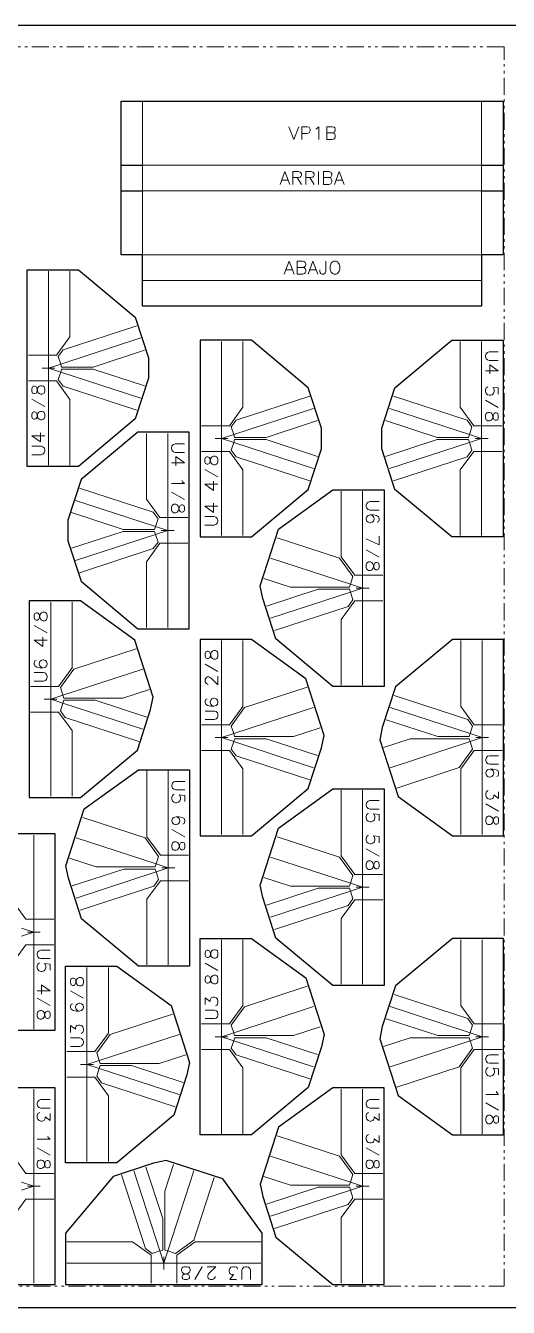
# Model space of a CAD drawing. Header units: millimetres. Extents: x 10 to 1179, y 10 to 831.
# Drawn here: x 408 to 521, y 182 to 482 of the extents above; entities that cross this region are included whole.
import ezdxf

# ---------------------------------------------------------------- set-up
doc = ezdxf.new("R2010")
doc.units = ezdxf.units.MM
doc.linetypes.add('LT_ZONA_UTIL', pattern=[8.2, 4, -1, 0.6, -1, 0.6, -1])
for name, color, linetype, lineweight in [('C_CORTE', 1, 'CONTINUOUS', 25), ('C_EJE', 4, 'CONTINUOUS', 13), ('C_PLIEGUE', 3, 'CONTINUOUS', 15), ('C_RANURA', 6, 'CONTINUOUS', 30), ('C_ROTULO', 5, 'CONTINUOUS', 13), ('MARCO_HOJA', 8, 'CONTINUOUS', 25), ('ZONA_UTIL', 5, 'LT_ZONA_UTIL', 18)]:
    doc.layers.add(name, color=color, linetype=linetype, lineweight=lineweight)

msp = doc.modelspace()

# ---------------------------------------------------------------- linework, layer by layer
at = {"layer": 'C_CORTE'}
for points in [[(435.35, 464.35), (514.75, 464.35), (519.75, 464.35), (519.75, 449.35), (519.75, 443.35), (519.75, 428.35), (514.75, 428.35), (514.75, 416.35), (435.35, 416.35), (435.35, 428.35), (430.35, 428.35), (430.35, 443.35), (430.35, 449.35), (430.35, 464.35)], [(420.35, 424.85), (433.65, 413.75), (436.75, 404.25), (436.75, 399.45), (433.65, 389.95), (420.35, 378.85), (408.35, 378.85), (408.35, 424.85)], [(460.85, 362.35), (474.15, 373.45), (477.25, 382.95), (477.25, 387.75), (474.15, 397.25), (460.85, 408.35), (448.85, 408.35), (448.85, 362.35)], [(507.75, 362.35), (494.45, 373.45), (491.35, 382.95), (491.35, 387.75), (494.45, 397.25), (507.75, 408.35), (519.75, 408.35), (519.75, 362.35)], [(434.25, 386.85), (420.95, 375.75), (417.85, 366.25), (417.85, 361.45), (420.95, 351.95), (434.25, 340.85), (446.25, 340.85), (446.25, 386.85)], [(479.89, 327.35), (466.59, 338.45), (463.49, 347.95), (462.89, 350.85), (467.19, 364.15), (479.89, 373.35), (491.89, 373.35), (491.89, 327.35)], [(420.85, 301.35), (434.15, 312.45), (437.25, 321.95), (437.85, 324.85), (433.55, 338.15), (420.85, 347.35), (408.85, 347.35), (408.85, 301.35)], [(460.85, 292.35), (474.15, 303.45), (477.25, 312.95), (477.85, 315.85), (473.55, 329.15), (460.85, 338.35), (448.85, 338.35), (448.85, 292.35)], [(507.89, 338.35), (494.59, 327.25), (491.49, 317.75), (490.89, 314.85), (495.19, 301.55), (507.89, 292.35), (519.89, 292.35), (519.89, 338.35)], [(434.39, 261.85), (421.09, 272.95), (417.99, 282.45), (417.39, 285.35), (421.69, 298.65), (434.39, 307.85), (446.39, 307.85), (446.39, 261.85)], [(479.89, 257.35), (466.59, 268.45), (463.49, 277.95), (462.89, 280.85), (467.19, 294.15), (479.89, 303.35), (491.89, 303.35), (491.89, 257.35)], [(402.89, 292.85), (389.59, 281.75), (386.49, 272.25), (385.89, 269.35), (390.19, 256.05), (402.89, 246.85), (414.89, 246.85), (414.89, 292.85)], [(460.85, 268.35), (473.55, 259.15), (477.85, 245.85), (477.25, 242.95), (474.15, 233.45), (460.85, 222.35), (448.85, 222.35), (448.85, 268.35)], [(507.89, 268.35), (494.59, 257.25), (491.49, 247.75), (490.89, 244.85), (495.19, 231.55), (507.89, 222.35), (519.89, 222.35), (519.89, 268.35)], [(429.35, 261.85), (442.05, 252.65), (446.35, 239.35), (445.75, 236.45), (442.65, 226.95), (429.35, 215.85), (417.35, 215.85), (417.35, 261.85)], [(402.89, 233.35), (390.19, 224.15), (385.89, 210.85), (386.49, 207.95), (389.59, 198.45), (402.89, 187.35), (414.89, 187.35), (414.89, 233.35)], [(479.89, 233.35), (467.19, 224.15), (462.89, 210.85), (463.49, 207.95), (466.59, 198.45), (479.89, 187.35), (491.89, 187.35), (491.89, 233.35)], [(463.35, 199.35), (454.15, 212.05), (440.85, 216.35), (437.95, 215.75), (428.45, 212.65), (417.35, 199.35), (417.35, 187.35), (463.35, 187.35)]]:
    msp.add_lwpolyline(points, close=True, dxfattribs=at)
at = {"layer": 'C_EJE'}
for points in [[(413.35, 404.85), (415.22, 404.85), (418.35, 409.17), (418.35, 424.55)], [(413.35, 424.55), (413.35, 404.85)], [(433.99, 411.74), (416.75, 406.12), (415.62, 404.56), (416.2, 402.78)], [(434.92, 408.89), (416.2, 402.78)], [(453.85, 388.35), (453.85, 408.05)], [(458.85, 408.05), (458.85, 392.67), (455.72, 388.35), (453.85, 388.35)], [(509.75, 408.05), (509.75, 392.67), (512.88, 388.35), (514.75, 388.35)], [(514.75, 388.35), (514.75, 408.05)], [(416.2, 402.78), (416.42, 402.1), (423.78, 402.1), (435.85, 406.04)], [(408.65, 404.85), (413.35, 404.85)], [(413.35, 404.85), (413.35, 403.35), (413.35, 401.85)], [(416.2, 402.78), (413.35, 401.85)], [(413.35, 401.85), (411.85, 401.85)], [(414.85, 401.85), (413.35, 401.85)], [(413.35, 401.85), (413.35, 400.35), (413.35, 398.85)], [(413.35, 401.85), (416.2, 400.92)], [(416.2, 400.92), (415.62, 399.14), (416.75, 397.58), (433.99, 391.96)], [(435.85, 397.66), (423.78, 401.6), (416.42, 401.6), (416.2, 400.92)], [(416.2, 400.92), (434.92, 394.81)], [(413.35, 398.85), (408.65, 398.85)], [(413.35, 398.85), (413.35, 379.15)], [(418.35, 379.15), (418.35, 394.53), (415.22, 398.85), (413.35, 398.85)], [(456.7, 386.28), (456.12, 388.06), (457.25, 389.62), (474.49, 395.24)], [(511.9, 386.28), (512.48, 388.06), (511.35, 389.62), (494.11, 395.24)], [(456.7, 386.28), (475.42, 392.39)], [(511.9, 386.28), (493.18, 392.39)], [(453.85, 388.35), (449.15, 388.35)], [(453.85, 385.35), (453.85, 386.85), (453.85, 388.35)], [(476.35, 389.54), (464.28, 385.6), (456.92, 385.6), (456.7, 386.28)], [(492.25, 389.54), (504.32, 385.6), (511.68, 385.6), (511.9, 386.28)], [(514.75, 385.35), (514.75, 386.85), (514.75, 388.35)], [(514.75, 388.35), (519.45, 388.35)], [(441.25, 366.85), (439.38, 366.85), (436.25, 371.17), (436.25, 386.55)], [(441.25, 386.55), (441.25, 366.85)], [(453.85, 385.35), (452.35, 385.35)], [(453.85, 385.35), (456.7, 386.28)], [(453.85, 382.35), (453.85, 383.85), (453.85, 385.35)], [(456.7, 384.42), (453.85, 385.35)], [(455.35, 385.35), (453.85, 385.35)], [(474.49, 375.46), (457.25, 381.08), (456.12, 382.64), (456.7, 384.42)], [(456.7, 384.42), (456.92, 385.1), (464.28, 385.1), (476.35, 381.16)], [(475.42, 378.31), (456.7, 384.42)], [(511.9, 384.42), (511.68, 385.1), (504.32, 385.1), (492.25, 381.16)], [(493.18, 378.31), (511.9, 384.42)], [(494.11, 375.46), (511.35, 381.08), (512.48, 382.64), (511.9, 384.42)], [(514.75, 385.35), (511.9, 386.28)], [(511.9, 384.42), (514.75, 385.35)], [(513.25, 385.35), (514.75, 385.35)], [(514.75, 382.35), (514.75, 383.85), (514.75, 385.35)], [(514.75, 385.35), (516.25, 385.35)], [(449.15, 382.35), (453.85, 382.35)], [(453.85, 382.35), (455.72, 382.35), (458.85, 378.03), (458.85, 362.65)], [(453.85, 362.65), (453.85, 382.35)], [(514.75, 382.35), (512.88, 382.35), (509.75, 378.03), (509.75, 362.65)], [(514.75, 362.65), (514.75, 382.35)], [(519.45, 382.35), (514.75, 382.35)], [(420.61, 373.74), (437.85, 368.12), (438.98, 366.56), (438.4, 364.78)], [(481.89, 373.05), (481.89, 357.67), (485.03, 353.35), (486.89, 353.35)], [(486.89, 353.35), (486.89, 373.05)], [(419.68, 370.89), (438.4, 364.78)], [(438.4, 364.78), (438.18, 364.1), (430.82, 364.1), (418.75, 368.04)], [(441.25, 366.85), (441.25, 365.35), (441.25, 363.85)], [(445.95, 366.85), (441.25, 366.85)], [(418.75, 359.66), (430.82, 363.6), (438.18, 363.6), (438.4, 362.92)], [(438.4, 364.78), (441.25, 363.85)], [(441.25, 363.85), (438.4, 362.92)], [(439.75, 363.85), (441.25, 363.85)], [(441.25, 363.85), (441.25, 362.35), (441.25, 360.85)], [(441.25, 363.85), (442.75, 363.85)], [(438.4, 362.92), (419.68, 356.81)], [(438.4, 362.92), (438.98, 361.14), (437.85, 359.58), (420.61, 353.96)], [(436.25, 341.15), (436.25, 356.53), (439.38, 360.85), (441.25, 360.85)], [(441.25, 360.85), (441.25, 341.15)], [(441.25, 360.85), (445.95, 360.85)], [(484.04, 351.28), (484.62, 353.06), (481.49, 357.37), (466.86, 362.15)], [(484.04, 351.28), (465.32, 357.39)], [(463.79, 352.63), (470.01, 350.6), (483.82, 350.6), (484.04, 351.28)], [(486.89, 350.35), (484.04, 351.28)], [(486.89, 350.35), (486.89, 351.85), (486.89, 353.35)], [(486.89, 353.35), (491.59, 353.35)], [(484.04, 349.42), (483.82, 350.1), (476.46, 350.1), (464.39, 346.16)], [(465.32, 343.31), (484.04, 349.42)], [(466.25, 340.46), (483.49, 346.08), (484.62, 347.64), (484.04, 349.42)], [(484.04, 349.42), (486.89, 350.35)], [(485.39, 350.35), (486.89, 350.35)], [(486.89, 347.35), (486.89, 348.85), (486.89, 350.35)], [(486.89, 350.35), (488.39, 350.35)], [(413.85, 327.35), (413.85, 347.05)], [(418.85, 347.05), (418.85, 331.67), (415.72, 327.35), (413.85, 327.35)], [(486.89, 347.35), (485.03, 347.35), (481.89, 343.03), (481.89, 327.65)], [(486.89, 327.65), (486.89, 347.35)], [(491.59, 347.35), (486.89, 347.35)], [(416.7, 325.28), (416.12, 327.06), (419.25, 331.37), (433.88, 336.15)], [(453.85, 318.35), (453.85, 338.05)], [(458.85, 338.05), (458.85, 322.67), (455.72, 318.35), (453.85, 318.35)], [(514.89, 318.35), (513.03, 318.35), (509.89, 322.67), (509.89, 338.05)], [(514.89, 338.05), (514.89, 318.35)], [(416.7, 325.28), (435.42, 331.39)], [(413.85, 327.35), (409.15, 327.35)], [(413.85, 324.35), (413.85, 325.85), (413.85, 327.35)], [(456.7, 316.28), (456.12, 318.06), (459.25, 322.37), (473.88, 327.15)], [(413.85, 324.35), (412.35, 324.35)], [(413.85, 324.35), (416.7, 325.28)], [(413.85, 321.35), (413.85, 322.85), (413.85, 324.35)], [(416.7, 323.42), (413.85, 324.35)], [(415.35, 324.35), (413.85, 324.35)], [(436.96, 326.63), (430.73, 324.6), (416.92, 324.6), (416.7, 325.28)], [(416.7, 323.42), (416.92, 324.1), (424.28, 324.1), (436.35, 320.16)], [(494.25, 325.24), (511.49, 319.62), (512.62, 318.06), (512.04, 316.28)], [(409.15, 321.35), (413.85, 321.35)], [(413.85, 321.35), (415.72, 321.35), (418.85, 317.03), (418.85, 301.65)], [(413.85, 301.65), (413.85, 321.35)], [(434.49, 314.46), (417.25, 320.08), (416.12, 321.64), (416.7, 323.42)], [(435.42, 317.31), (416.7, 323.42)], [(456.7, 316.28), (475.42, 322.39)], [(493.32, 322.39), (512.04, 316.28)], [(453.85, 318.35), (449.15, 318.35)], [(453.85, 315.35), (453.85, 316.85), (453.85, 318.35)], [(512.04, 316.28), (511.82, 315.6), (504.46, 315.6), (492.39, 319.54)], [(514.89, 318.35), (514.89, 316.85), (514.89, 315.35)], [(519.59, 318.35), (514.89, 318.35)], [(453.85, 315.35), (452.35, 315.35)], [(453.85, 315.35), (456.7, 316.28)], [(453.85, 312.35), (453.85, 313.85), (453.85, 315.35)], [(456.7, 314.42), (453.85, 315.35)], [(455.35, 315.35), (453.85, 315.35)], [(476.96, 317.63), (470.73, 315.6), (456.92, 315.6), (456.7, 316.28)], [(456.7, 314.42), (456.92, 315.1), (464.28, 315.1), (476.35, 311.16)], [(491.79, 313.07), (498.01, 315.1), (511.82, 315.1), (512.04, 314.42)], [(512.04, 316.28), (514.89, 315.35)], [(514.89, 315.35), (512.04, 314.42)], [(513.39, 315.35), (514.89, 315.35)], [(514.89, 315.35), (514.89, 313.85), (514.89, 312.35)], [(514.89, 315.35), (516.39, 315.35)], [(449.15, 312.35), (453.85, 312.35)], [(453.85, 312.35), (455.72, 312.35), (458.85, 308.03), (458.85, 292.65)], [(453.85, 292.65), (453.85, 312.35)], [(474.49, 305.46), (457.25, 311.08), (456.12, 312.64), (456.7, 314.42)], [(475.42, 308.31), (456.7, 314.42)], [(512.04, 314.42), (493.32, 308.31)], [(512.04, 314.42), (512.62, 312.64), (509.49, 308.33), (494.86, 303.55)], [(509.89, 292.65), (509.89, 308.03), (513.03, 312.35), (514.89, 312.35)], [(514.89, 312.35), (514.89, 292.65)], [(514.89, 312.35), (519.59, 312.35)], [(436.39, 307.55), (436.39, 292.17), (439.53, 287.85), (441.39, 287.85)], [(441.39, 287.85), (441.39, 307.55)], [(481.89, 303.05), (481.89, 287.67), (485.03, 283.35), (486.89, 283.35)], [(486.89, 283.35), (486.89, 303.05)], [(438.54, 285.78), (439.12, 287.56), (435.99, 291.87), (421.36, 296.65)], [(409.89, 272.85), (408.03, 272.85), (404.89, 277.17), (404.89, 292.55)], [(409.89, 292.55), (409.89, 272.85)], [(438.54, 285.78), (419.82, 291.89)], [(484.04, 281.28), (484.62, 283.06), (481.49, 287.37), (466.86, 292.15)], [(418.29, 287.13), (424.51, 285.1), (438.32, 285.1), (438.54, 285.78)], [(441.39, 284.85), (438.54, 285.78)], [(441.39, 284.85), (441.39, 286.35), (441.39, 287.85)], [(441.39, 287.85), (446.09, 287.85)], [(484.04, 281.28), (465.32, 287.39)], [(438.54, 283.92), (438.32, 284.6), (430.96, 284.6), (418.89, 280.66)], [(419.82, 277.81), (438.54, 283.92)], [(420.75, 274.96), (437.99, 280.58), (439.12, 282.14), (438.54, 283.92)], [(438.54, 283.92), (441.39, 284.85)], [(439.89, 284.85), (441.39, 284.85)], [(441.39, 281.85), (441.39, 283.35), (441.39, 284.85)], [(441.39, 284.85), (442.89, 284.85)], [(463.79, 282.63), (470.01, 280.6), (483.82, 280.6), (484.04, 281.28)], [(486.89, 280.35), (486.89, 281.85), (486.89, 283.35)], [(486.89, 283.35), (491.59, 283.35)], [(441.39, 281.85), (439.53, 281.85), (436.39, 277.53), (436.39, 262.15)], [(441.39, 262.15), (441.39, 281.85)], [(446.09, 281.85), (441.39, 281.85)], [(484.04, 279.42), (483.82, 280.1), (476.46, 280.1), (464.39, 276.16)], [(465.32, 273.31), (484.04, 279.42)], [(466.25, 270.46), (483.49, 276.08), (484.62, 277.64), (484.04, 279.42)], [(486.89, 280.35), (484.04, 281.28)], [(484.04, 279.42), (486.89, 280.35)], [(485.39, 280.35), (486.89, 280.35)], [(486.89, 277.35), (486.89, 278.85), (486.89, 280.35)], [(486.89, 280.35), (488.39, 280.35)], [(486.89, 277.35), (485.03, 277.35), (481.89, 273.03), (481.89, 257.65)], [(486.89, 257.65), (486.89, 277.35)], [(491.59, 277.35), (486.89, 277.35)], [(407.04, 270.78), (409.89, 269.85)], [(409.89, 272.85), (409.89, 271.35), (409.89, 269.85)], [(414.59, 272.85), (409.89, 272.85)], [(409.89, 269.85), (407.04, 268.92)], [(408.39, 269.85), (409.89, 269.85)], [(409.89, 269.85), (409.89, 268.35), (409.89, 266.85)], [(409.89, 269.85), (411.39, 269.85)], [(453.85, 248.35), (455.72, 248.35), (458.85, 252.67), (458.85, 268.05)], [(453.85, 268.05), (453.85, 248.35)], [(514.89, 248.35), (513.03, 248.35), (509.89, 252.67), (509.89, 268.05)], [(514.89, 268.05), (514.89, 248.35)], [(404.89, 247.15), (404.89, 262.53), (408.03, 266.85), (409.89, 266.85)], [(409.89, 266.85), (409.89, 247.15)], [(409.89, 266.85), (414.59, 266.85)], [(422.35, 241.85), (424.22, 241.85), (427.35, 246.17), (427.35, 261.55)], [(422.35, 261.55), (422.35, 241.85)], [(473.88, 257.15), (459.25, 252.37), (456.12, 248.06), (456.7, 246.28)], [(494.25, 255.24), (511.49, 249.62), (512.62, 248.06), (512.04, 246.28)], [(475.42, 252.39), (456.7, 246.28)], [(493.32, 252.39), (512.04, 246.28)], [(442.38, 250.65), (427.75, 245.87), (424.62, 241.56), (425.2, 239.78)], [(512.04, 246.28), (511.82, 245.6), (504.46, 245.6), (492.39, 249.54)], [(449.15, 248.35), (453.85, 248.35)], [(453.85, 248.35), (453.85, 246.85), (453.85, 245.35)], [(456.7, 246.28), (453.85, 245.35)], [(456.7, 246.28), (456.92, 245.6), (470.73, 245.6), (476.96, 247.63)], [(512.04, 246.28), (514.89, 245.35)], [(514.89, 248.35), (514.89, 246.85), (514.89, 245.35)], [(519.59, 248.35), (514.89, 248.35)], [(443.92, 245.89), (425.2, 239.78)], [(453.85, 245.35), (452.35, 245.35)], [(455.35, 245.35), (453.85, 245.35)], [(453.85, 245.35), (453.85, 243.85), (453.85, 242.35)], [(453.85, 245.35), (456.7, 244.42)], [(456.7, 244.42), (456.12, 242.64), (457.25, 241.08), (474.49, 235.46)], [(476.35, 241.16), (464.28, 245.1), (456.92, 245.1), (456.7, 244.42)], [(456.7, 244.42), (475.42, 238.31)], [(491.79, 243.07), (498.01, 245.1), (511.82, 245.1), (512.04, 244.42)], [(512.04, 244.42), (493.32, 238.31)], [(512.04, 244.42), (512.62, 242.64), (509.49, 238.33), (494.86, 233.55)], [(514.89, 245.35), (512.04, 244.42)], [(513.39, 245.35), (514.89, 245.35)], [(514.89, 245.35), (514.89, 243.85), (514.89, 242.35)], [(514.89, 245.35), (516.39, 245.35)], [(417.65, 241.85), (422.35, 241.85)], [(422.35, 241.85), (422.35, 240.35), (422.35, 238.85)], [(425.2, 239.78), (425.42, 239.1), (439.23, 239.1), (445.46, 241.13)], [(453.85, 242.35), (449.15, 242.35)], [(453.85, 242.35), (453.85, 222.65)], [(458.85, 222.65), (458.85, 238.03), (455.72, 242.35), (453.85, 242.35)], [(509.89, 222.65), (509.89, 238.03), (513.03, 242.35), (514.89, 242.35)], [(514.89, 242.35), (514.89, 222.65)], [(514.89, 242.35), (519.59, 242.35)], [(422.35, 238.85), (420.85, 238.85)], [(425.2, 239.78), (422.35, 238.85)], [(423.85, 238.85), (422.35, 238.85)], [(422.35, 238.85), (422.35, 237.35), (422.35, 235.85)], [(422.35, 238.85), (425.2, 237.92)], [(425.2, 237.92), (424.62, 236.14), (425.75, 234.58), (442.99, 228.96)], [(444.85, 234.66), (432.78, 238.6), (425.42, 238.6), (425.2, 237.92)], [(425.2, 237.92), (443.92, 231.81)], [(422.35, 235.85), (417.65, 235.85)], [(422.35, 235.85), (422.35, 216.15)], [(427.35, 216.15), (427.35, 231.53), (424.22, 235.85), (422.35, 235.85)], [(409.89, 213.35), (408.03, 213.35), (404.89, 217.67), (404.89, 233.05)], [(409.89, 233.05), (409.89, 213.35)], [(486.89, 213.35), (485.03, 213.35), (481.89, 217.67), (481.89, 233.05)], [(486.89, 233.05), (486.89, 213.35)], [(466.86, 222.15), (481.49, 217.37), (484.62, 213.06), (484.04, 211.28)], [(465.32, 217.39), (484.04, 211.28)], [(409.89, 213.35), (409.89, 211.85), (409.89, 210.35)], [(414.59, 213.35), (409.89, 213.35)], [(439.42, 195.2), (433.31, 213.92)], [(436.16, 214.85), (440.1, 202.78), (440.1, 195.42), (439.42, 195.2)], [(441.28, 195.2), (440.6, 195.42), (440.6, 209.23), (442.63, 215.46)], [(447.39, 213.92), (441.28, 195.2)], [(486.89, 213.35), (486.89, 211.85), (486.89, 210.35)], [(491.59, 213.35), (486.89, 213.35)], [(407.04, 211.28), (409.89, 210.35)], [(409.89, 210.35), (407.04, 209.42)], [(408.39, 210.35), (409.89, 210.35)], [(409.89, 210.35), (409.89, 208.85), (409.89, 207.35)], [(409.89, 210.35), (411.39, 210.35)], [(439.42, 195.2), (437.64, 194.62), (436.08, 195.75), (430.46, 212.99)], [(452.15, 212.38), (447.37, 197.75), (443.06, 194.62), (441.28, 195.2)], [(484.04, 211.28), (483.82, 210.6), (470.01, 210.6), (463.79, 212.63)], [(464.39, 206.16), (476.46, 210.1), (483.82, 210.1), (484.04, 209.42)], [(484.04, 211.28), (486.89, 210.35)], [(486.89, 210.35), (484.04, 209.42)], [(485.39, 210.35), (486.89, 210.35)], [(486.89, 210.35), (486.89, 208.85), (486.89, 207.35)], [(486.89, 210.35), (488.39, 210.35)], [(404.89, 187.65), (404.89, 203.03), (408.03, 207.35), (409.89, 207.35)], [(409.89, 207.35), (409.89, 187.65)], [(409.89, 207.35), (414.59, 207.35)], [(484.04, 209.42), (465.32, 203.31)], [(484.04, 209.42), (484.62, 207.64), (483.49, 206.08), (466.25, 200.46)], [(481.89, 187.65), (481.89, 203.03), (485.03, 207.35), (486.89, 207.35)], [(486.89, 207.35), (486.89, 187.65)], [(486.89, 207.35), (491.59, 207.35)], [(417.65, 197.35), (433.03, 197.35), (437.35, 194.22), (437.35, 192.35)], [(440.35, 192.35), (439.42, 195.2)], [(441.28, 195.2), (440.35, 192.35)], [(443.35, 192.35), (443.35, 194.22), (447.67, 197.35), (463.05, 197.35)], [(437.35, 192.35), (417.65, 192.35)], [(440.35, 192.35), (438.85, 192.35), (437.35, 192.35)], [(437.35, 192.35), (437.35, 187.65)], [(440.35, 193.85), (440.35, 192.35)], [(443.35, 192.35), (441.85, 192.35), (440.35, 192.35)], [(440.35, 192.35), (440.35, 190.85)], [(463.05, 192.35), (443.35, 192.35)], [(443.35, 187.65), (443.35, 192.35)]]:
    msp.add_lwpolyline(points, dxfattribs=at)
at = {"layer": 'C_PLIEGUE'}
for points in [[(435.35, 464.35), (435.35, 449.35)], [(514.75, 464.35), (514.75, 449.35)], [(435.35, 449.35), (514.75, 449.35)], [(435.35, 449.35), (435.35, 443.35)], [(514.75, 449.35), (514.75, 443.35)], [(435.35, 443.35), (514.75, 443.35)], [(435.35, 443.35), (435.35, 428.35)], [(514.75, 443.35), (514.75, 428.35)], [(435.35, 428.35), (514.75, 428.35)], [(435.35, 422.35), (514.75, 422.35)]]:
    msp.add_lwpolyline(points, dxfattribs=at)
at = {"layer": 'C_RANURA'}
for points in [[(430.35, 449.35), (435.35, 449.35)], [(514.75, 449.35), (519.75, 449.35)], [(430.35, 443.35), (435.35, 443.35)], [(514.75, 443.35), (519.75, 443.35)]]:
    msp.add_lwpolyline(points, dxfattribs=at)
at = {"layer": 'C_ROTULO'}
for points in [[(469.62, 458.35), (470.76, 455.35)], [(471.91, 458.35), (470.76, 455.35)], [(472.62, 458.35), (472.62, 455.35)], [(472.62, 458.35), (473.91, 458.35), (474.34, 458.21), (474.48, 458.06), (474.62, 457.78), (474.62, 457.35), (474.48, 457.06), (474.34, 456.92), (473.91, 456.78), (472.62, 456.78)], [(475.91, 457.78), (476.19, 457.92), (476.62, 458.35), (476.62, 455.35)], [(478.48, 458.35), (478.48, 455.35)], [(478.48, 458.35), (479.76, 458.35), (480.19, 458.21), (480.34, 458.06), (480.48, 457.78), (480.48, 457.49), (480.34, 457.21), (480.19, 457.06), (479.76, 456.92)], [(478.48, 456.92), (479.76, 456.92), (480.19, 456.78), (480.34, 456.64), (480.48, 456.35), (480.48, 455.92), (480.34, 455.64), (480.19, 455.49), (479.76, 455.35), (478.48, 455.35)], [(468.69, 447.85), (467.55, 444.85)], [(468.69, 447.85), (469.84, 444.85)], [(470.55, 447.85), (470.55, 444.85)], [(470.55, 447.85), (471.84, 447.85), (472.26, 447.71), (472.41, 447.56), (472.55, 447.28), (472.55, 446.99), (472.41, 446.71), (472.26, 446.56), (471.84, 446.42), (470.55, 446.42)], [(473.55, 447.85), (473.55, 444.85)], [(473.55, 447.85), (474.84, 447.85), (475.26, 447.71), (475.41, 447.56), (475.55, 447.28), (475.55, 446.99), (475.41, 446.71), (475.26, 446.56), (474.84, 446.42), (473.55, 446.42)], [(476.55, 447.85), (476.55, 444.85)], [(477.69, 447.85), (477.69, 444.85)], [(477.69, 447.85), (478.98, 447.85), (479.41, 447.71), (479.55, 447.56), (479.69, 447.28), (479.69, 446.99), (479.55, 446.71), (479.41, 446.56), (478.98, 446.42)], [(481.41, 447.85), (480.26, 444.85)], [(481.41, 447.85), (482.55, 444.85)], [(467.98, 445.85), (469.41, 445.85)], [(471.55, 446.42), (472.55, 444.85)], [(474.55, 446.42), (475.55, 444.85)], [(477.69, 446.42), (478.98, 446.42), (479.41, 446.28), (479.55, 446.14), (479.69, 445.85), (479.69, 445.42), (479.55, 445.14), (479.41, 444.99), (478.98, 444.85), (477.69, 444.85)], [(480.69, 445.85), (482.12, 445.85)], [(469.69, 426.85), (468.55, 423.85)], [(469.69, 426.85), (470.84, 423.85)], [(471.55, 426.85), (471.55, 423.85)], [(471.55, 426.85), (472.84, 426.85), (473.26, 426.71), (473.41, 426.56), (473.55, 426.28), (473.55, 425.99), (473.41, 425.71), (473.26, 425.56), (472.84, 425.42)], [(475.26, 426.85), (474.12, 423.85)], [(475.26, 426.85), (476.41, 423.85)], [(478.26, 426.85), (478.26, 424.56), (478.12, 424.14), (477.98, 423.99), (477.69, 423.85), (477.41, 423.85), (477.12, 423.99), (476.98, 424.14), (476.84, 424.56), (476.84, 424.85)], [(480.12, 426.85), (479.84, 426.71), (479.55, 426.42), (479.41, 426.14), (479.26, 425.71), (479.26, 424.99), (479.41, 424.56), (479.55, 424.28), (479.84, 423.99), (480.12, 423.85), (480.69, 423.85), (480.98, 423.99), (481.26, 424.28), (481.41, 424.56), (481.55, 424.99), (481.55, 425.71), (481.41, 426.14), (481.26, 426.42), (480.98, 426.71), (480.69, 426.85), (480.12, 426.85)], [(468.98, 424.85), (470.41, 424.85)], [(471.55, 425.42), (472.84, 425.42), (473.26, 425.28), (473.41, 425.14), (473.55, 424.85), (473.55, 424.42), (473.41, 424.14), (473.26, 423.99), (472.84, 423.85), (471.55, 423.85)], [(474.55, 424.85), (475.98, 424.85)], [(518.65, 405.62), (516.51, 405.62), (516.08, 405.48), (515.79, 405.19), (515.65, 404.76), (515.65, 404.48), (515.79, 404.05), (516.08, 403.76), (516.51, 403.62), (518.65, 403.62)], [(518.65, 401.19), (516.65, 402.62), (516.65, 400.48)], [(518.65, 401.19), (515.65, 401.19)], [(409.45, 396.44), (409.59, 396.01), (409.88, 395.86), (410.16, 395.86), (410.45, 396.01), (410.59, 396.29), (410.74, 396.86), (410.88, 397.29), (411.16, 397.58), (411.45, 397.72), (411.88, 397.72), (412.16, 397.58), (412.31, 397.44), (412.45, 397.01), (412.45, 396.44), (412.31, 396.01), (412.16, 395.86), (411.88, 395.72), (411.45, 395.72), (411.16, 395.86), (410.88, 396.15), (410.74, 396.58), (410.59, 397.15), (410.45, 397.44), (410.16, 397.58), (409.88, 397.58), (409.59, 397.44), (409.45, 397.01), (409.45, 396.44)], [(518.65, 395.76), (518.65, 397.19), (517.36, 397.34), (517.51, 397.19), (517.65, 396.76), (517.65, 396.34), (517.51, 395.91), (517.22, 395.62), (516.79, 395.48), (516.51, 395.48), (516.08, 395.62), (515.79, 395.91), (515.65, 396.34), (515.65, 396.76), (515.79, 397.19), (515.94, 397.34), (516.22, 397.48)], [(409.45, 394.58), (412.45, 392.86)], [(518.65, 392.62), (515.65, 394.34)], [(409.45, 390.44), (409.59, 390.01), (409.88, 389.86), (410.16, 389.86), (410.45, 390.01), (410.59, 390.29), (410.74, 390.86), (410.88, 391.29), (411.16, 391.58), (411.45, 391.72), (411.88, 391.72), (412.16, 391.58), (412.31, 391.44), (412.45, 391.01), (412.45, 390.44), (412.31, 390.01), (412.16, 389.86), (411.88, 389.72), (411.45, 389.72), (411.16, 389.86), (410.88, 390.15), (410.74, 390.58), (410.59, 391.15), (410.45, 391.44), (410.16, 391.58), (409.88, 391.58), (409.59, 391.44), (409.45, 391.01), (409.45, 390.44)], [(518.65, 390.76), (518.51, 391.19), (518.22, 391.34), (517.94, 391.34), (517.65, 391.19), (517.51, 390.91), (517.36, 390.34), (517.22, 389.91), (516.94, 389.62), (516.65, 389.48), (516.22, 389.48), (515.94, 389.62), (515.79, 389.76), (515.65, 390.19), (515.65, 390.76), (515.79, 391.19), (515.94, 391.34), (516.22, 391.48), (516.65, 391.48), (516.94, 391.34), (517.22, 391.05), (517.36, 390.62), (517.51, 390.05), (517.65, 389.76), (517.94, 389.62), (518.22, 389.62), (518.51, 389.76), (518.65, 390.19), (518.65, 390.76)], [(409.45, 386.01), (411.45, 384.58), (411.45, 386.72)], [(409.45, 386.01), (412.45, 386.01)], [(445.15, 384.12), (443.01, 384.12), (442.58, 383.98), (442.29, 383.69), (442.15, 383.26), (442.15, 382.98), (442.29, 382.55), (442.58, 382.26), (443.01, 382.12), (445.15, 382.12)], [(409.45, 381.58), (411.59, 381.58), (412.02, 381.72), (412.31, 382.01), (412.45, 382.44), (412.45, 382.72), (412.31, 383.15), (412.02, 383.44), (411.59, 383.58), (409.45, 383.58)], [(445.15, 379.69), (443.15, 381.12), (443.15, 378.98)], [(449.95, 379.94), (450.09, 379.51), (450.38, 379.36), (450.66, 379.36), (450.95, 379.51), (451.09, 379.79), (451.24, 380.36), (451.38, 380.79), (451.66, 381.08), (451.95, 381.22), (452.38, 381.22), (452.66, 381.08), (452.81, 380.94), (452.95, 380.51), (452.95, 379.94), (452.81, 379.51), (452.66, 379.36), (452.38, 379.22), (451.95, 379.22), (451.66, 379.36), (451.38, 379.65), (451.24, 380.08), (451.09, 380.65), (450.95, 380.94), (450.66, 381.08), (450.38, 381.08), (450.09, 380.94), (449.95, 380.51), (449.95, 379.94)], [(445.15, 379.69), (442.15, 379.69)], [(449.95, 378.08), (452.95, 376.36)], [(444.58, 375.55), (444.72, 375.26), (445.15, 374.84), (442.15, 374.84)], [(449.95, 374.65), (451.95, 373.22), (451.95, 375.36)], [(445.15, 371.12), (442.15, 372.84)], [(449.95, 374.65), (452.95, 374.65)], [(445.15, 369.26), (445.01, 369.69), (444.72, 369.84), (444.44, 369.84), (444.15, 369.69), (444.01, 369.41), (443.86, 368.84), (443.72, 368.41), (443.44, 368.12), (443.15, 367.98), (442.72, 367.98), (442.44, 368.12), (442.29, 368.26), (442.15, 368.69), (442.15, 369.26), (442.29, 369.69), (442.44, 369.84), (442.72, 369.98), (443.15, 369.98), (443.44, 369.84), (443.72, 369.55), (443.86, 369.12), (444.01, 368.55), (444.15, 368.26), (444.44, 368.12), (444.72, 368.12), (445.01, 368.26), (445.15, 368.69), (445.15, 369.26)], [(449.95, 369.51), (451.95, 368.08), (451.95, 370.22)], [(449.95, 369.51), (452.95, 369.51)], [(490.72, 370.62), (488.58, 370.62), (488.15, 370.48), (487.86, 370.19), (487.72, 369.76), (487.72, 369.48), (487.86, 369.05), (488.15, 368.76), (488.58, 368.62), (490.72, 368.62)], [(449.95, 365.08), (452.09, 365.08), (452.52, 365.22), (452.81, 365.51), (452.95, 365.94), (452.95, 366.22), (452.81, 366.65), (452.52, 366.94), (452.09, 367.08), (449.95, 367.08)], [(490.29, 365.76), (490.58, 365.91), (490.72, 366.34), (490.72, 366.62), (490.58, 367.05), (490.15, 367.34), (489.43, 367.48), (488.72, 367.48), (488.15, 367.34), (487.86, 367.05), (487.72, 366.62), (487.72, 366.48), (487.86, 366.05), (488.15, 365.76), (488.58, 365.62), (488.72, 365.62), (489.15, 365.76), (489.43, 366.05), (489.58, 366.48), (489.58, 366.62), (489.43, 367.05), (489.15, 367.34), (488.72, 367.48)], [(490.72, 360.48), (487.72, 361.91)], [(490.72, 362.48), (490.72, 360.48)], [(490.72, 357.62), (487.72, 359.34)], [(490.72, 355.76), (490.58, 356.19), (490.29, 356.34), (490.01, 356.34), (489.72, 356.19), (489.58, 355.91), (489.43, 355.34), (489.29, 354.91), (489.01, 354.62), (488.72, 354.48), (488.29, 354.48), (488.01, 354.62), (487.86, 354.76), (487.72, 355.19), (487.72, 355.76), (487.86, 356.19), (488.01, 356.34), (488.29, 356.48), (488.72, 356.48), (489.01, 356.34), (489.29, 356.05), (489.43, 355.62), (489.58, 355.05), (489.72, 354.76), (490.01, 354.62), (490.29, 354.62), (490.58, 354.76), (490.72, 355.19), (490.72, 355.76)], [(410.02, 343.44), (410.17, 343.01), (410.45, 342.86), (410.74, 342.86), (411.02, 343.01), (411.17, 343.29), (411.31, 343.86), (411.45, 344.29), (411.74, 344.58), (412.02, 344.72), (412.45, 344.72), (412.74, 344.58), (412.88, 344.44), (413.02, 344.01), (413.02, 343.44), (412.88, 343.01), (412.74, 342.86), (412.45, 342.72), (412.02, 342.72), (411.74, 342.86), (411.45, 343.15), (411.31, 343.58), (411.17, 344.15), (411.02, 344.44), (410.74, 344.58), (410.45, 344.58), (410.17, 344.44), (410.02, 344.01), (410.02, 343.44)], [(410.02, 341.58), (413.02, 339.86)], [(410.02, 338.15), (412.02, 336.72), (412.02, 338.86)], [(410.02, 338.15), (413.02, 338.15)], [(410.45, 333.44), (410.17, 333.29), (410.02, 332.86), (410.02, 332.58), (410.17, 332.15), (410.6, 331.86), (411.31, 331.72), (412.02, 331.72), (412.6, 331.86), (412.88, 332.15), (413.02, 332.58), (413.02, 332.72), (412.88, 333.15), (412.6, 333.44), (412.17, 333.58), (412.02, 333.58), (411.6, 333.44), (411.31, 333.15), (411.17, 332.72), (411.17, 332.58), (411.31, 332.15), (411.6, 331.86), (412.02, 331.72)], [(450.02, 334.44), (450.17, 334.01), (450.45, 333.86), (450.74, 333.86), (451.02, 334.01), (451.17, 334.29), (451.31, 334.86), (451.45, 335.29), (451.74, 335.58), (452.02, 335.72), (452.45, 335.72), (452.74, 335.58), (452.88, 335.44), (453.02, 335.01), (453.02, 334.44), (452.88, 334.01), (452.74, 333.86), (452.45, 333.72), (452.02, 333.72), (451.74, 333.86), (451.45, 334.15), (451.31, 334.58), (451.17, 335.15), (451.02, 335.44), (450.74, 335.58), (450.45, 335.58), (450.17, 335.44), (450.02, 335.01), (450.02, 334.44)], [(410.02, 328.58), (412.17, 328.58), (412.6, 328.72), (412.88, 329.01), (413.02, 329.44), (413.02, 329.72), (412.88, 330.15), (412.6, 330.44), (412.17, 330.58), (410.02, 330.58)], [(450.02, 332.58), (453.02, 330.86)], [(450.74, 327.86), (450.6, 327.86), (450.31, 328.01), (450.17, 328.15), (450.02, 328.44), (450.02, 329.01), (450.17, 329.29), (450.31, 329.44), (450.6, 329.58), (450.88, 329.58), (451.17, 329.44), (451.6, 329.15), (453.02, 327.72), (453.02, 329.72)], [(450.45, 324.44), (450.17, 324.29), (450.02, 323.86), (450.02, 323.58), (450.17, 323.15), (450.6, 322.86), (451.31, 322.72), (452.02, 322.72), (452.6, 322.86), (452.88, 323.15), (453.02, 323.58), (453.02, 323.72), (452.88, 324.15), (452.6, 324.44), (452.17, 324.58), (452.02, 324.58), (451.6, 324.44), (451.31, 324.15), (451.17, 323.72), (451.17, 323.58), (451.31, 323.15), (451.6, 322.86), (452.02, 322.72)], [(450.02, 319.58), (452.17, 319.58), (452.6, 319.72), (452.88, 320.01), (453.02, 320.44), (453.02, 320.72), (452.88, 321.15), (452.6, 321.44), (452.17, 321.58), (450.02, 321.58)], [(518.72, 311.12), (516.58, 311.12), (516.15, 310.98), (515.86, 310.69), (515.72, 310.26), (515.72, 309.98), (515.86, 309.55), (516.15, 309.26), (516.58, 309.12), (518.72, 309.12)], [(518.29, 306.26), (518.58, 306.41), (518.72, 306.84), (518.72, 307.12), (518.58, 307.55), (518.15, 307.84), (517.43, 307.98), (516.72, 307.98), (516.15, 307.84), (515.86, 307.55), (515.72, 307.12), (515.72, 306.98), (515.86, 306.55), (516.15, 306.26), (516.58, 306.12), (516.72, 306.12), (517.15, 306.26), (517.43, 306.55), (517.58, 306.98), (517.58, 307.12), (517.43, 307.55), (517.15, 307.84), (516.72, 307.98)], [(445.22, 305.12), (443.08, 305.12), (442.65, 304.98), (442.36, 304.69), (442.22, 304.26), (442.22, 303.98), (442.36, 303.55), (442.65, 303.26), (443.08, 303.12), (445.22, 303.12)], [(445.22, 300.41), (445.22, 301.84), (443.93, 301.98), (444.08, 301.84), (444.22, 301.41), (444.22, 300.98), (444.08, 300.55), (443.79, 300.26), (443.36, 300.12), (443.08, 300.12), (442.65, 300.26), (442.36, 300.55), (442.22, 300.98), (442.22, 301.41), (442.36, 301.84), (442.51, 301.98), (442.79, 302.12)], [(490.72, 300.62), (488.58, 300.62), (488.15, 300.48), (487.86, 300.19), (487.72, 299.76), (487.72, 299.48), (487.86, 299.05), (488.15, 298.76), (488.58, 298.62), (490.72, 298.62)], [(518.72, 302.69), (518.72, 301.12), (517.58, 301.98), (517.58, 301.55), (517.43, 301.26), (517.29, 301.12), (516.86, 300.98), (516.58, 300.98), (516.15, 301.12), (515.86, 301.41), (515.72, 301.84), (515.72, 302.26), (515.86, 302.69), (516.01, 302.84), (516.29, 302.98)], [(490.72, 295.91), (490.72, 297.34), (489.43, 297.48), (489.58, 297.34), (489.72, 296.91), (489.72, 296.48), (489.58, 296.05), (489.29, 295.76), (488.86, 295.62), (488.58, 295.62), (488.15, 295.76), (487.86, 296.05), (487.72, 296.48), (487.72, 296.91), (487.86, 297.34), (488.01, 297.48), (488.29, 297.62)], [(518.72, 298.12), (515.72, 299.84)], [(444.79, 295.12), (445.08, 295.26), (445.22, 295.69), (445.22, 295.98), (445.08, 296.41), (444.65, 296.69), (443.93, 296.84), (443.22, 296.84), (442.65, 296.69), (442.36, 296.41), (442.22, 295.98), (442.22, 295.84), (442.36, 295.41), (442.65, 295.12), (443.08, 294.98), (443.22, 294.98), (443.65, 295.12), (443.93, 295.41), (444.08, 295.84), (444.08, 295.98), (443.93, 296.41), (443.65, 296.69), (443.22, 296.84)], [(518.72, 296.26), (518.58, 296.69), (518.29, 296.84), (518.01, 296.84), (517.72, 296.69), (517.58, 296.41), (517.43, 295.84), (517.29, 295.41), (517.01, 295.12), (516.72, 294.98), (516.29, 294.98), (516.01, 295.12), (515.86, 295.26), (515.72, 295.69), (515.72, 296.26), (515.86, 296.69), (516.01, 296.84), (516.29, 296.98), (516.72, 296.98), (517.01, 296.84), (517.29, 296.55), (517.43, 296.12), (517.58, 295.55), (517.72, 295.26), (518.01, 295.12), (518.29, 295.12), (518.58, 295.26), (518.72, 295.69), (518.72, 296.26)], [(445.22, 292.12), (442.22, 293.84)], [(490.72, 290.76), (490.72, 292.19), (489.43, 292.34), (489.58, 292.19), (489.72, 291.76), (489.72, 291.34), (489.58, 290.91), (489.29, 290.62), (488.86, 290.48), (488.58, 290.48), (488.15, 290.62), (487.86, 290.91), (487.72, 291.34), (487.72, 291.76), (487.86, 292.19), (488.01, 292.34), (488.29, 292.48)], [(445.22, 290.26), (445.08, 290.69), (444.79, 290.84), (444.51, 290.84), (444.22, 290.69), (444.08, 290.41), (443.93, 289.84), (443.79, 289.41), (443.51, 289.12), (443.22, 288.98), (442.79, 288.98), (442.51, 289.12), (442.36, 289.26), (442.22, 289.69), (442.22, 290.26), (442.36, 290.69), (442.51, 290.84), (442.79, 290.98), (443.22, 290.98), (443.51, 290.84), (443.79, 290.55), (443.93, 290.12), (444.08, 289.55), (444.22, 289.26), (444.51, 289.12), (444.79, 289.12), (445.08, 289.26), (445.22, 289.69), (445.22, 290.26)], [(490.72, 287.62), (487.72, 289.34)], [(490.72, 285.76), (490.58, 286.19), (490.29, 286.34), (490.01, 286.34), (489.72, 286.19), (489.58, 285.91), (489.43, 285.34), (489.29, 284.91), (489.01, 284.62), (488.72, 284.48), (488.29, 284.48), (488.01, 284.62), (487.86, 284.76), (487.72, 285.19), (487.72, 285.76), (487.86, 286.19), (488.01, 286.34), (488.29, 286.48), (488.72, 286.48), (489.01, 286.34), (489.29, 286.05), (489.43, 285.62), (489.58, 285.05), (489.72, 284.76), (490.01, 284.62), (490.29, 284.62), (490.58, 284.76), (490.72, 285.19), (490.72, 285.76)], [(413.72, 265.62), (411.58, 265.62), (411.15, 265.48), (410.86, 265.19), (410.72, 264.76), (410.72, 264.48), (410.86, 264.05), (411.15, 263.76), (411.58, 263.62), (413.72, 263.62)], [(450.02, 264.44), (450.17, 264.01), (450.45, 263.86), (450.74, 263.86), (451.02, 264.01), (451.17, 264.29), (451.31, 264.86), (451.45, 265.29), (451.74, 265.58), (452.02, 265.72), (452.45, 265.72), (452.74, 265.58), (452.88, 265.44), (453.02, 265.01), (453.02, 264.44), (452.88, 264.01), (452.74, 263.86), (452.45, 263.72), (452.02, 263.72), (451.74, 263.86), (451.45, 264.15), (451.31, 264.58), (451.17, 265.15), (451.02, 265.44), (450.74, 265.58), (450.45, 265.58), (450.17, 265.44), (450.02, 265.01), (450.02, 264.44)], [(413.72, 260.91), (413.72, 262.34), (412.43, 262.48), (412.58, 262.34), (412.72, 261.91), (412.72, 261.48), (412.58, 261.05), (412.29, 260.76), (411.86, 260.62), (411.58, 260.62), (411.15, 260.76), (410.86, 261.05), (410.72, 261.48), (410.72, 261.91), (410.86, 262.34), (411.01, 262.48), (411.29, 262.62)], [(450.02, 262.58), (453.02, 260.86)], [(418.52, 257.94), (418.67, 257.51), (418.95, 257.36), (419.24, 257.36), (419.52, 257.51), (419.67, 257.79), (419.81, 258.36), (419.95, 258.79), (420.24, 259.08), (420.52, 259.22), (420.95, 259.22), (421.24, 259.08), (421.38, 258.94), (421.52, 258.51), (421.52, 257.94), (421.38, 257.51), (421.24, 257.36), (420.95, 257.22), (420.52, 257.22), (420.24, 257.36), (419.95, 257.65), (419.81, 258.08), (419.67, 258.65), (419.52, 258.94), (419.24, 259.08), (418.95, 259.08), (418.67, 258.94), (418.52, 258.51), (418.52, 257.94)], [(450.02, 258.44), (450.17, 258.01), (450.45, 257.86), (450.74, 257.86), (451.02, 258.01), (451.17, 258.29), (451.31, 258.86), (451.45, 259.29), (451.74, 259.58), (452.02, 259.72), (452.45, 259.72), (452.74, 259.58), (452.88, 259.44), (453.02, 259.01), (453.02, 258.44), (452.88, 258.01), (452.74, 257.86), (452.45, 257.72), (452.02, 257.72), (451.74, 257.86), (451.45, 258.15), (451.31, 258.58), (451.17, 259.15), (451.02, 259.44), (450.74, 259.58), (450.45, 259.58), (450.17, 259.44), (450.02, 259.01), (450.02, 258.44)], [(413.72, 256.05), (410.72, 256.05)], [(413.72, 256.05), (411.72, 257.48), (411.72, 255.34)], [(418.52, 256.08), (421.52, 254.36)], [(413.72, 252.62), (410.72, 254.34)], [(418.95, 253.08), (418.67, 252.94), (418.52, 252.51), (418.52, 252.22), (418.67, 251.79), (419.1, 251.51), (419.81, 251.36), (420.52, 251.36), (421.1, 251.51), (421.38, 251.79), (421.52, 252.22), (421.52, 252.36), (421.38, 252.79), (421.1, 253.08), (420.67, 253.22), (420.52, 253.22), (420.1, 253.08), (419.81, 252.79), (419.67, 252.36), (419.67, 252.22), (419.81, 251.79), (420.1, 251.51), (420.52, 251.36)], [(450.02, 252.86), (450.02, 254.44), (451.17, 253.58), (451.17, 254.01), (451.31, 254.29), (451.45, 254.44), (451.88, 254.58), (452.17, 254.58), (452.6, 254.44), (452.88, 254.15), (453.02, 253.72), (453.02, 253.29), (452.88, 252.86), (452.74, 252.72), (452.45, 252.58)], [(413.72, 250.76), (413.58, 251.19), (413.29, 251.34), (413.01, 251.34), (412.72, 251.19), (412.58, 250.91), (412.43, 250.34), (412.29, 249.91), (412.01, 249.62), (411.72, 249.48), (411.29, 249.48), (411.01, 249.62), (410.86, 249.76), (410.72, 250.19), (410.72, 250.76), (410.86, 251.19), (411.01, 251.34), (411.29, 251.48), (411.72, 251.48), (412.01, 251.34), (412.29, 251.05), (412.43, 250.62), (412.58, 250.05), (412.72, 249.76), (413.01, 249.62), (413.29, 249.62), (413.58, 249.76), (413.72, 250.19), (413.72, 250.76)], [(450.02, 249.58), (452.17, 249.58), (452.6, 249.72), (452.88, 250.01), (453.02, 250.44), (453.02, 250.72), (452.88, 251.15), (452.6, 251.44), (452.17, 251.58), (450.02, 251.58)], [(418.52, 246.36), (418.52, 247.94), (419.67, 247.08), (419.67, 247.51), (419.81, 247.79), (419.95, 247.94), (420.38, 248.08), (420.67, 248.08), (421.1, 247.94), (421.38, 247.65), (421.52, 247.22), (421.52, 246.79), (421.38, 246.36), (421.24, 246.22), (420.95, 246.08)], [(418.52, 243.08), (420.67, 243.08), (421.1, 243.22), (421.38, 243.51), (421.52, 243.94), (421.52, 244.22), (421.38, 244.65), (421.1, 244.94), (420.67, 245.08), (418.52, 245.08)], [(518.72, 241.12), (516.58, 241.12), (516.15, 240.98), (515.86, 240.69), (515.72, 240.26), (515.72, 239.98), (515.86, 239.55), (516.15, 239.26), (516.58, 239.12), (518.72, 239.12)], [(518.72, 236.41), (518.72, 237.84), (517.43, 237.98), (517.58, 237.84), (517.72, 237.41), (517.72, 236.98), (517.58, 236.55), (517.29, 236.26), (516.86, 236.12), (516.58, 236.12), (516.15, 236.26), (515.86, 236.55), (515.72, 236.98), (515.72, 237.41), (515.86, 237.84), (516.01, 237.98), (516.29, 238.12)], [(518.15, 232.55), (518.29, 232.26), (518.72, 231.84), (515.72, 231.84)], [(413.72, 230.62), (411.58, 230.62), (411.15, 230.48), (410.86, 230.19), (410.72, 229.76), (410.72, 229.48), (410.86, 229.05), (411.15, 228.76), (411.58, 228.62), (413.72, 228.62)], [(490.72, 230.62), (488.58, 230.62), (488.15, 230.48), (487.86, 230.19), (487.72, 229.76), (487.72, 229.48), (487.86, 229.05), (488.15, 228.76), (488.58, 228.62), (490.72, 228.62)], [(518.72, 228.12), (515.72, 229.84)], [(413.72, 227.34), (413.72, 225.76), (412.58, 226.62), (412.58, 226.19), (412.43, 225.91), (412.29, 225.76), (411.86, 225.62), (411.58, 225.62), (411.15, 225.76), (410.86, 226.05), (410.72, 226.48), (410.72, 226.91), (410.86, 227.34), (411.01, 227.48), (411.29, 227.62)], [(490.72, 227.34), (490.72, 225.76), (489.58, 226.62), (489.58, 226.19), (489.43, 225.91), (489.29, 225.76), (488.86, 225.62), (488.58, 225.62), (488.15, 225.76), (487.86, 226.05), (487.72, 226.48), (487.72, 226.91), (487.86, 227.34), (488.01, 227.48), (488.29, 227.62)], [(518.72, 226.26), (518.58, 226.69), (518.29, 226.84), (518.01, 226.84), (517.72, 226.69), (517.58, 226.41), (517.43, 225.84), (517.29, 225.41), (517.01, 225.12), (516.72, 224.98), (516.29, 224.98), (516.01, 225.12), (515.86, 225.26), (515.72, 225.69), (515.72, 226.26), (515.86, 226.69), (516.01, 226.84), (516.29, 226.98), (516.72, 226.98), (517.01, 226.84), (517.29, 226.55), (517.43, 226.12), (517.58, 225.55), (517.72, 225.26), (518.01, 225.12), (518.29, 225.12), (518.58, 225.26), (518.72, 225.69), (518.72, 226.26)], [(413.15, 222.05), (413.29, 221.76), (413.72, 221.34), (410.72, 221.34)], [(490.72, 222.19), (490.72, 220.62), (489.58, 221.48), (489.58, 221.05), (489.43, 220.76), (489.29, 220.62), (488.86, 220.48), (488.58, 220.48), (488.15, 220.62), (487.86, 220.91), (487.72, 221.34), (487.72, 221.76), (487.86, 222.19), (488.01, 222.34), (488.29, 222.48)], [(413.72, 217.62), (410.72, 219.34)], [(490.72, 217.62), (487.72, 219.34)], [(413.72, 215.76), (413.58, 216.19), (413.29, 216.34), (413.01, 216.34), (412.72, 216.19), (412.58, 215.91), (412.43, 215.34), (412.29, 214.91), (412.01, 214.62), (411.72, 214.48), (411.29, 214.48), (411.01, 214.62), (410.86, 214.76), (410.72, 215.19), (410.72, 215.76), (410.86, 216.19), (411.01, 216.34), (411.29, 216.48), (411.72, 216.48), (412.01, 216.34), (412.29, 216.05), (412.43, 215.62), (412.58, 215.05), (412.72, 214.76), (413.01, 214.62), (413.29, 214.62), (413.58, 214.76), (413.72, 215.19), (413.72, 215.76)], [(490.72, 215.76), (490.58, 216.19), (490.29, 216.34), (490.01, 216.34), (489.72, 216.19), (489.58, 215.91), (489.43, 215.34), (489.29, 214.91), (489.01, 214.62), (488.72, 214.48), (488.29, 214.48), (488.01, 214.62), (487.86, 214.76), (487.72, 215.19), (487.72, 215.76), (487.86, 216.19), (488.01, 216.34), (488.29, 216.48), (488.72, 216.48), (489.01, 216.34), (489.29, 216.05), (489.43, 215.62), (489.58, 215.05), (489.72, 214.76), (490.01, 214.62), (490.29, 214.62), (490.58, 214.76), (490.72, 215.19), (490.72, 215.76)], [(445.76, 188.52), (446.19, 188.67), (446.34, 188.95), (446.34, 189.24), (446.19, 189.52), (445.91, 189.67), (445.34, 189.81), (444.91, 189.95), (444.62, 190.24), (444.48, 190.52), (444.48, 190.95), (444.62, 191.24), (444.76, 191.38), (445.19, 191.52), (445.76, 191.52), (446.19, 191.38), (446.34, 191.24), (446.48, 190.95), (446.48, 190.52), (446.34, 190.24), (446.05, 189.95), (445.62, 189.81), (445.05, 189.67), (444.76, 189.52), (444.62, 189.24), (444.62, 188.95), (444.76, 188.67), (445.19, 188.52), (445.76, 188.52)], [(447.62, 188.52), (449.34, 191.52)], [(452.34, 189.24), (452.34, 189.1), (452.19, 188.81), (452.05, 188.67), (451.76, 188.52), (451.19, 188.52), (450.91, 188.67), (450.76, 188.81), (450.62, 189.1), (450.62, 189.38), (450.76, 189.67), (451.05, 190.1), (452.48, 191.52), (450.48, 191.52)], [(457.34, 188.52), (455.76, 188.52), (456.62, 189.67), (456.19, 189.67), (455.91, 189.81), (455.76, 189.95), (455.62, 190.38), (455.62, 190.67), (455.76, 191.1), (456.05, 191.38), (456.48, 191.52), (456.91, 191.52), (457.34, 191.38), (457.48, 191.24), (457.62, 190.95)], [(460.62, 188.52), (460.62, 190.67), (460.48, 191.1), (460.19, 191.38), (459.76, 191.52), (459.48, 191.52), (459.05, 191.38), (458.76, 191.1), (458.62, 190.67), (458.62, 188.52)]]:
    msp.add_lwpolyline(points, dxfattribs=at)
at = {"layer": 'MARCO_HOJA'}
msp.add_lwpolyline([(290, 182), (525, 182), (525, 482), (290, 482)], close=True, dxfattribs=at)
at = {"layer": 'ZONA_UTIL'}
msp.add_lwpolyline([(295, 187), (520, 187), (520, 477), (295, 477)], close=True, dxfattribs=at)

doc.saveas('drawing.dxf')
